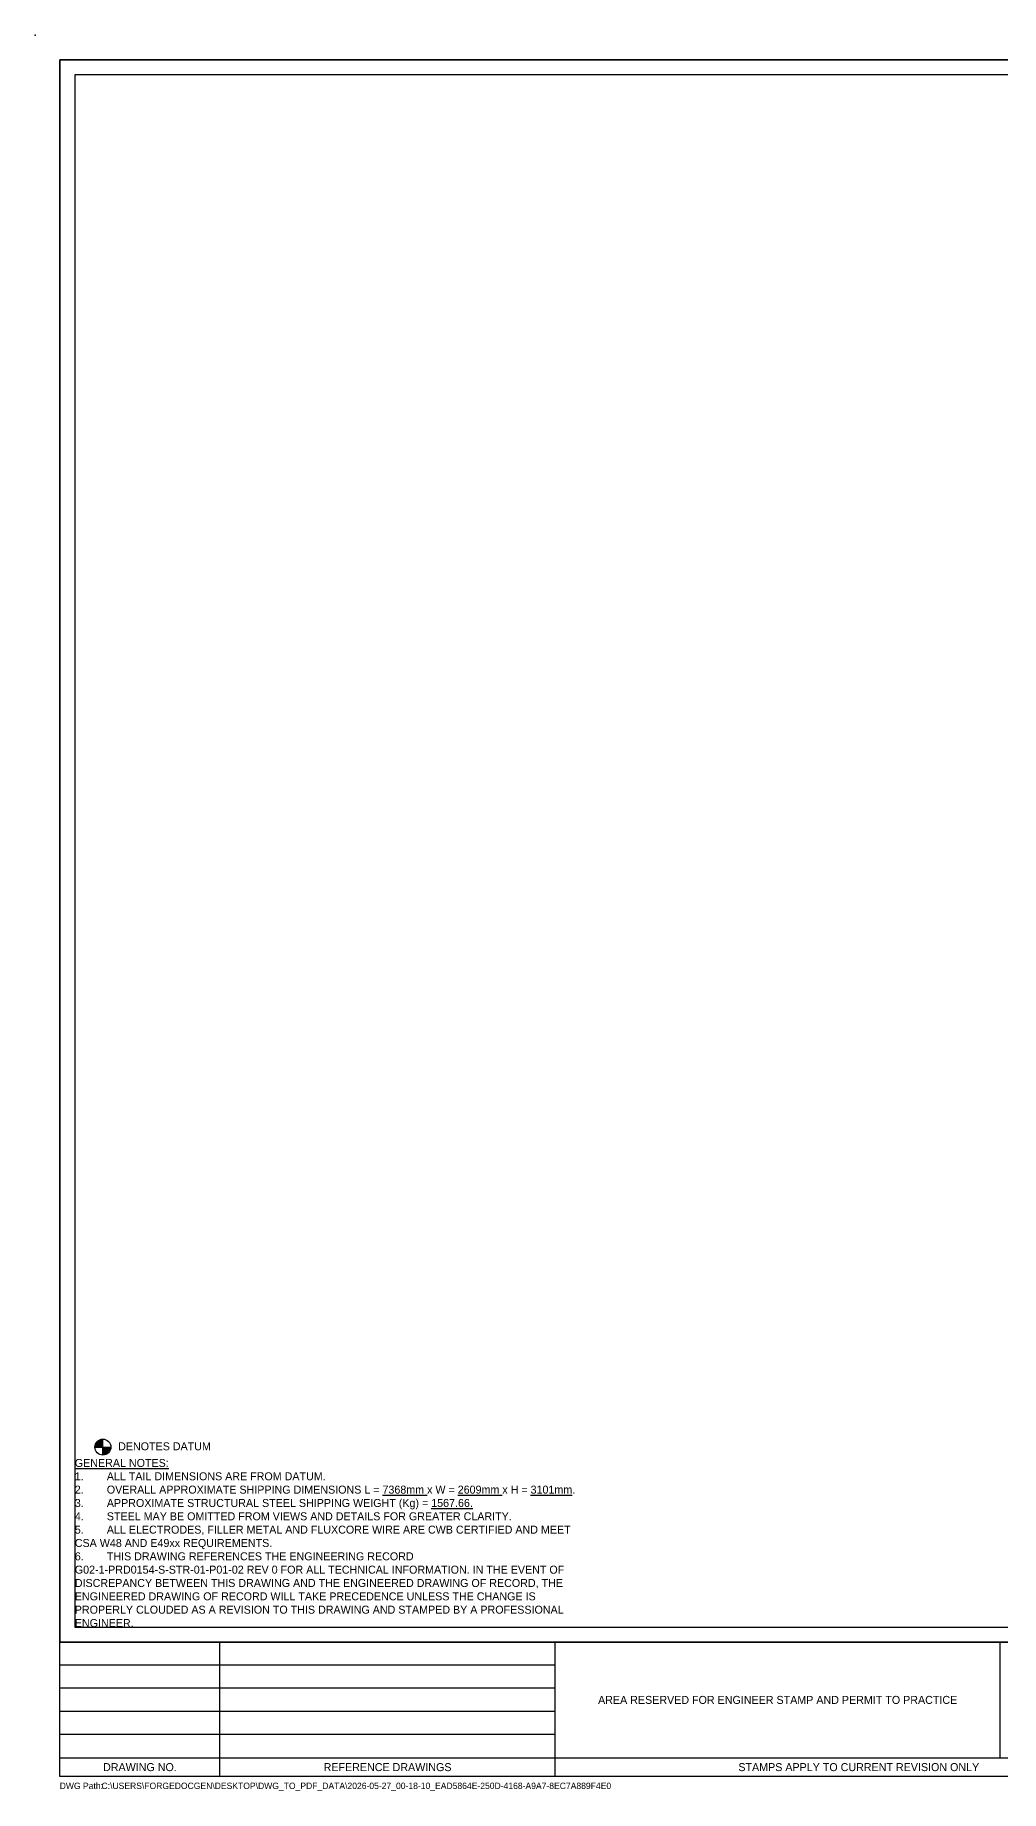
# Paper-space layout 'Layout1' of a CAD drawing. Extents: x -8 to 852, y -7 to 544.
# Drawn here: x -8 to 294, y -4 to 544 of the extents above; entities that cross this region are included whole.
import ezdxf
from ezdxf.enums import TextEntityAlignment as Align

# ---------------------------------------------------------------- set-up
doc = ezdxf.new("R2010")
doc.units = 0
doc.header["$LTSCALE"] = 10
doc.layers.get('0').update_dxf_attribs({"linetype": 'CONTINUOUS'})
doc.layers.get('Defpoints').update_dxf_attribs({"color": 9, "linetype": 'CONTINUOUS'})
for name, color, linetype in [('FRAME', 7, 'CONTINUOUS'), ('GA SYMBOLS', 32, 'CONTINUOUS'), ('TEXT1', 7, 'CONTINUOUS'), ('Title Block', 255, 'CONTINUOUS'), ('TITLE BLOCK-TEXT', 12, 'CONTINUOUS')]:
    doc.layers.add(name, color=color, linetype=linetype)
doc.styles.add('Scovan Standard', font='Franklin%20Gothic%20Medium%20Cond%20Regular.ttf', dxfattribs={"height": 2.5})

# ---------------------------------------------------------------- blocks, each defined once
blk = doc.blocks.new('HYPERSTEELPAGEFRAME')
at = {"layer": 'FRAME'}
for p, q in [((843.77, 494.34), (0, 494.34)), ((0, 494.34), (0, 0)), ((843.77, 0), (843.77, 494.34)), ((839.12, 489.68), (4.66, 489.68)), ((4.66, 489.68), (4.66, 4.66)), ((839.12, 4.66), (839.12, 489.68)), ((0, 0), (843.77, 0)), ((4.66, 4.66), (839.12, 4.66))]:
    blk.add_line(p, q, dxfattribs=at)
blk = doc.blocks.new('sv-gadatum')
h = blk.add_hatch(color=256)
h.dxf.hatch_style = 1
h.paths.add_polyline_path([(0, 2.5, 0.414214), (-2.5, 0), (0, 0)])
h.paths.add_polyline_path([(2.5, 0), (0, 0), (0, -2.5, 0.414214)])
for p, q in [((-2.5, 0), (2.5, 0)), ((0, -2.5), (0, 2.5))]:
    blk.add_line(p, q)
blk.add_circle((0, 0), 2.5)
blk = doc.blocks.new('padx-tbd')
blk.add_point((-7.73, 544.1))
at = {"layer": 'Defpoints', "color": 9}
blk.add_line((293.73, 5.9), (293.73, 42.04), dxfattribs=at)
at = {"layer": 'Title Block', "color": 255}
for p, q in [((0, 536.37), (843.77, 536.37)), ((0, 0), (0, 536.37)), ((843.77, 42.04), (0, 42.04)), ((154.7, 0), (154.7, 42.04)), ((0, 5.9), (574.82, 5.9)), ((843.77, 0), (0, 0))]:
    blk.add_line(p, q, dxfattribs=at)
at = {"layer": 'Title Block', "color": 9}
for p, q in [((50, 0), (50, 42.04)), ((154.7, 34.81), (0, 34.81)), ((154.7, 27.58), (0, 27.58)), ((154.7, 20.35), (0, 20.35)), ((154.7, 13.13), (0, 13.13))]:
    blk.add_line(p, q, dxfattribs=at)
at = {"layer": 'Defpoints', "color": 9, "style": 'Scovan Standard'}
blk.add_text('AREA RESERVED FOR ENGINEER STAMP AND PERMIT TO PRACTICE', height=2.5, dxfattribs=at).set_placement((224.21, 23.95), align=Align.MIDDLE_CENTER)
at = {"layer": 'TITLE BLOCK-TEXT', "color": 7, "style": 'Scovan Standard'}
for s, p in [('DRAWING NO.', (25, 2.95)), ('REFERENCE DRAWINGS', (102.35, 2.95))]:
    blk.add_text(s, height=2.5, dxfattribs=at).set_placement(p, align=Align.MIDDLE)
blk.add_text('STAMPS APPLY TO CURRENT REVISION ONLY ', height=2.5, dxfattribs=at).set_placement((250.01, 2.95), align=Align.MIDDLE_CENTER)
at = {"layer": 'TITLE BLOCK-TEXT', "color": 12, "style": 'Scovan Standard'}
blk.add_text('DWG Path:', height=2, dxfattribs=at).set_placement((-0.06, -2.9), align=Align.MIDDLE_LEFT)
at = {"layer": 'TITLE BLOCK-TEXT', "color": 12, "style": 'Scovan Standard', "flags": 8}
for tag, p in [('REF_5', (25, 38.42)), ('REV_5', (352.84, 38.42)), ('PROJECT5', (504.32, 38.42)), ('DATE5', (525.83, 38.42)), ('BY5', (542.96, 38.42)), ('CHK5', (555.71, 38.42)), ('PE5', (568.45, 38.42)), ('REF_4', (25, 31.19)), ('REV_4', (352.84, 31.19)), ('PROJECT4', (504.32, 31.19)), ('DATE4', (525.83, 31.19)), ('BY4', (542.96, 31.19)), ('CHK4', (555.71, 31.19)), ('PE4', (568.45, 31.19)), ('REF_3', (25, 23.97)), ('REV_3', (352.84, 23.97)), ('PROJECT3', (504.32, 23.97)), ('DATE3', (525.83, 23.97)), ('BY3', (542.96, 23.97)), ('CHK3', (555.71, 23.97)), ('PE3', (568.45, 23.97)), ('REF_2', (25, 16.74)), ('REV_2', (352.84, 16.74)), ('PROJECT2', (504.32, 16.74)), ('DATE2', (525.83, 16.74)), ('BY2', (542.96, 16.74)), ('CHK2', (555.71, 16.74)), ('PE2', (568.45, 16.74)), ('REF_1', (25, 9.51)), ('REV_1', (352.84, 9.51)), ('PROJECT1', (504.32, 9.51)), ('DATE1', (525.83, 9.51)), ('BY1', (542.96, 9.51)), ('CHK1', (555.71, 9.51)), ('PE1', (568.45, 9.51))]:
    blk.add_attdef(tag, text='', height=2.5, dxfattribs=at).set_placement(p, align=Align.MIDDLE_CENTER)
for tag, height, p in [('REF_5_DESC', 2.5, (52.27, 38.42)), ('REV_5_DESC', 2.5, (363.04, 38.42)), ('REF_4_DESC', 2.5, (52.27, 31.19)), ('REV_4_DESC', 2.5, (363.04, 31.19)), ('REF_3_DESC', 2.5, (52.27, 23.97)), ('REV_3_DESC', 2.5, (363.04, 23.97)), ('REF_2_DESC', 2.5, (52.27, 16.74)), ('REV_2_DESC', 2.5, (363.04, 16.74)), ('REF_1_DESC', 2.5, (52.27, 9.51)), ('REV_1_DESC', 2.5, (363.04, 9.51)), ('PATH', 2, (13, -2.9)), ('USER_PLOTTED', 2, (309, -2.9)), ('PLOT_DATE', 2, (348, -2.9))]:
    blk.add_attdef(tag, text='', height=height, dxfattribs=at).set_placement(p, align=Align.MIDDLE_LEFT)
at = {"layer": 'TITLE BLOCK-TEXT', "color": 12, "style": 'Scovan Standard'}
for tag, p in [('TITLE1', (747.45, 37.28)), ('LSD', (747.45, 31.28)), ('TITLE2', (747.45, 25.28)), ('TITLE3', (747.45, 19.28)), ('CLIENTDRAWINGNO', (686.57, 5.99)), ('RN', (838.5, 5.99))]:
    blk.add_attdef(tag, text='', height=4, dxfattribs=at).set_placement(p, align=Align.MIDDLE_CENTER)
at = {"layer": 'TITLE BLOCK-TEXT', "color": 210, "style": 'Scovan Standard', "flags": 8}
blk.add_attdef('DWGNO', text='', height=4, dxfattribs=at).set_placement((777.51, 5.99), align=Align.MIDDLE_CENTER)

psp = doc.layouts.get("Layout1")

# ---------------------------------------------------------------- block references
ref = psp.add_blockref('padx-tbd', (0, 0))
ref.add_attrib('PATH', 'C:\\USERS\\FORGEDOCGEN\\DESKTOP\\DWG_TO_PDF_DATA\\2026-05-27_00-18-10_EAD5864E-250D-4168-A9A7-8EC7A889F4E0', dxfattribs={"layer": 'TITLE BLOCK-TEXT', "color": 12, "height": 2, "style": 'Scovan Standard'}).set_placement((13, -2.9), align=Align.MIDDLE_LEFT)
at = {"layer": 'Defpoints'}
psp.add_blockref('HYPERSTEELPAGEFRAME', (0, 42.04), dxfattribs=at)
at = {"layer": 'GA SYMBOLS'}
psp.add_blockref('sv-gadatum', (13.42, 102.95), dxfattribs=at)

# ---------------------------------------------------------------- texts
at = {"layer": 'TEXT1', "style": 'Scovan Standard'}
psp.add_text('DENOTES DATUM', height=2.5, dxfattribs=at).set_placement((18.19, 101.94))
at = {"layer": 'TEXT1', "insert": (4.66, 46.69), "char_height": 2.5, "width": 156.8022, "attachment_point": 7, "style": 'Scovan Standard'}
psp.add_mtext('{\\LGENERAL NOTES:\\P\\pxi-2,l2,t3;}1.^IALL TAIL DIMENSIONS ARE FROM DATUM.\\P2.^IOVERALL APPROXIMATE SHIPPING DIMENSIONS {\\C3;L = \\L7368mm\\l x W = \\L2609mm\\l x H = \\L3101mm}.\\P3.^IAPPROXIMATE STRUCTURAL STEEL SHIPPING WEIGHT (Kg) = {\\L\\C3;1567.66.\\P}4.^ISTEEL MAY BE OMITTED FROM VIEWS AND DETAILS FOR GREATER CLARITY.\\P5.^IALL ELECTRODES, FILLER METAL AND FLUXCORE WIRE ARE CWB CERTIFIED AND MEET CSA W48 AND E49xx REQUIREMENTS.\\P6.^ITHIS DRAWING REFERENCES THE ENGINEERING RECORD G02-1-PRD0154-S-STR-01-P01-02 REV 0 FOR ALL TECHNICAL INFORMATION. IN THE EVENT OF DISCREPANCY BETWEEN THIS DRAWING AND THE ENGINEERED DRAWING OF RECORD, THE ENGINEERED DRAWING OF RECORD WILL TAKE PRECEDENCE UNLESS THE CHANGE IS PROPERLY CLOUDED AS A REVISION TO THIS DRAWING AND STAMPED BY A PROFESSIONAL ENGINEER. ', dxfattribs=at)

doc.saveas('drawing.dxf')
